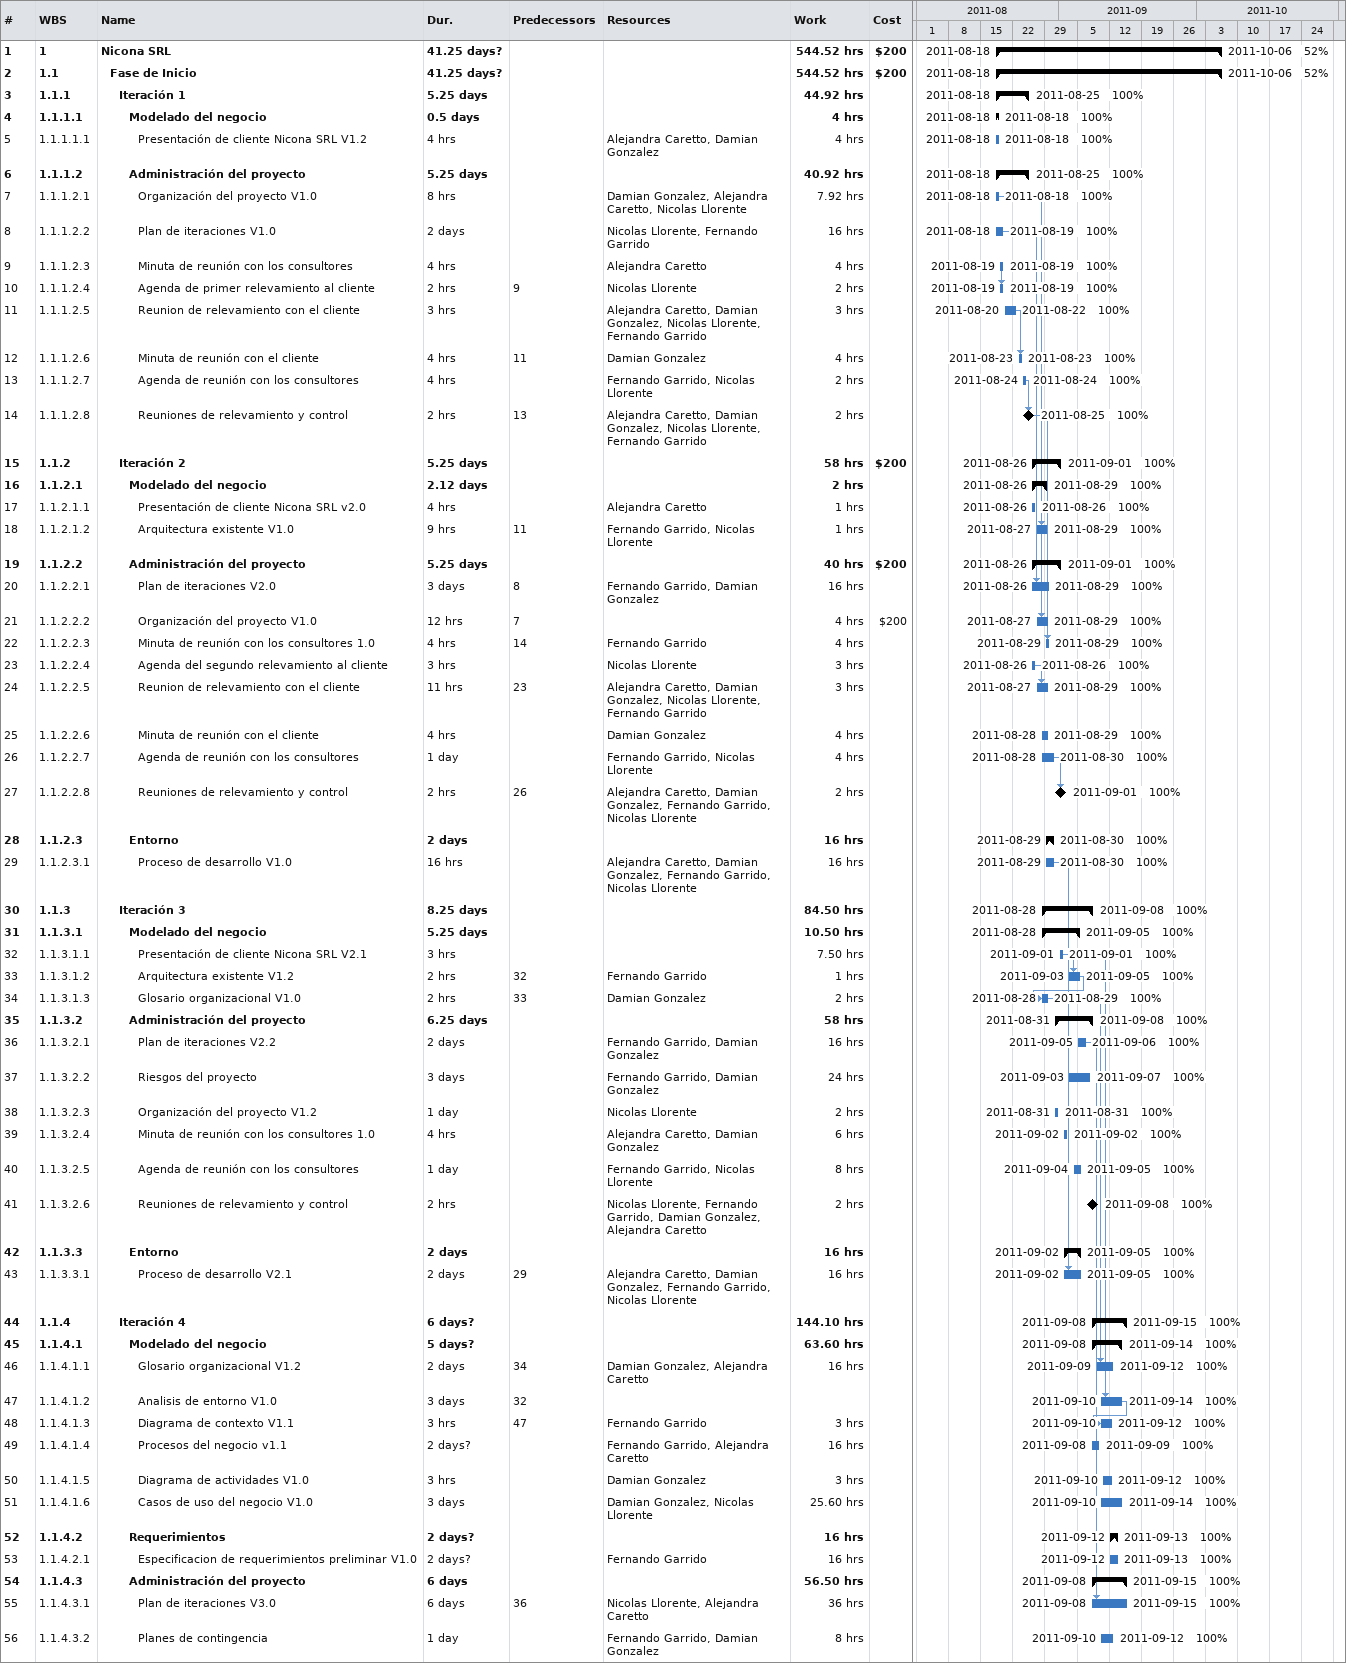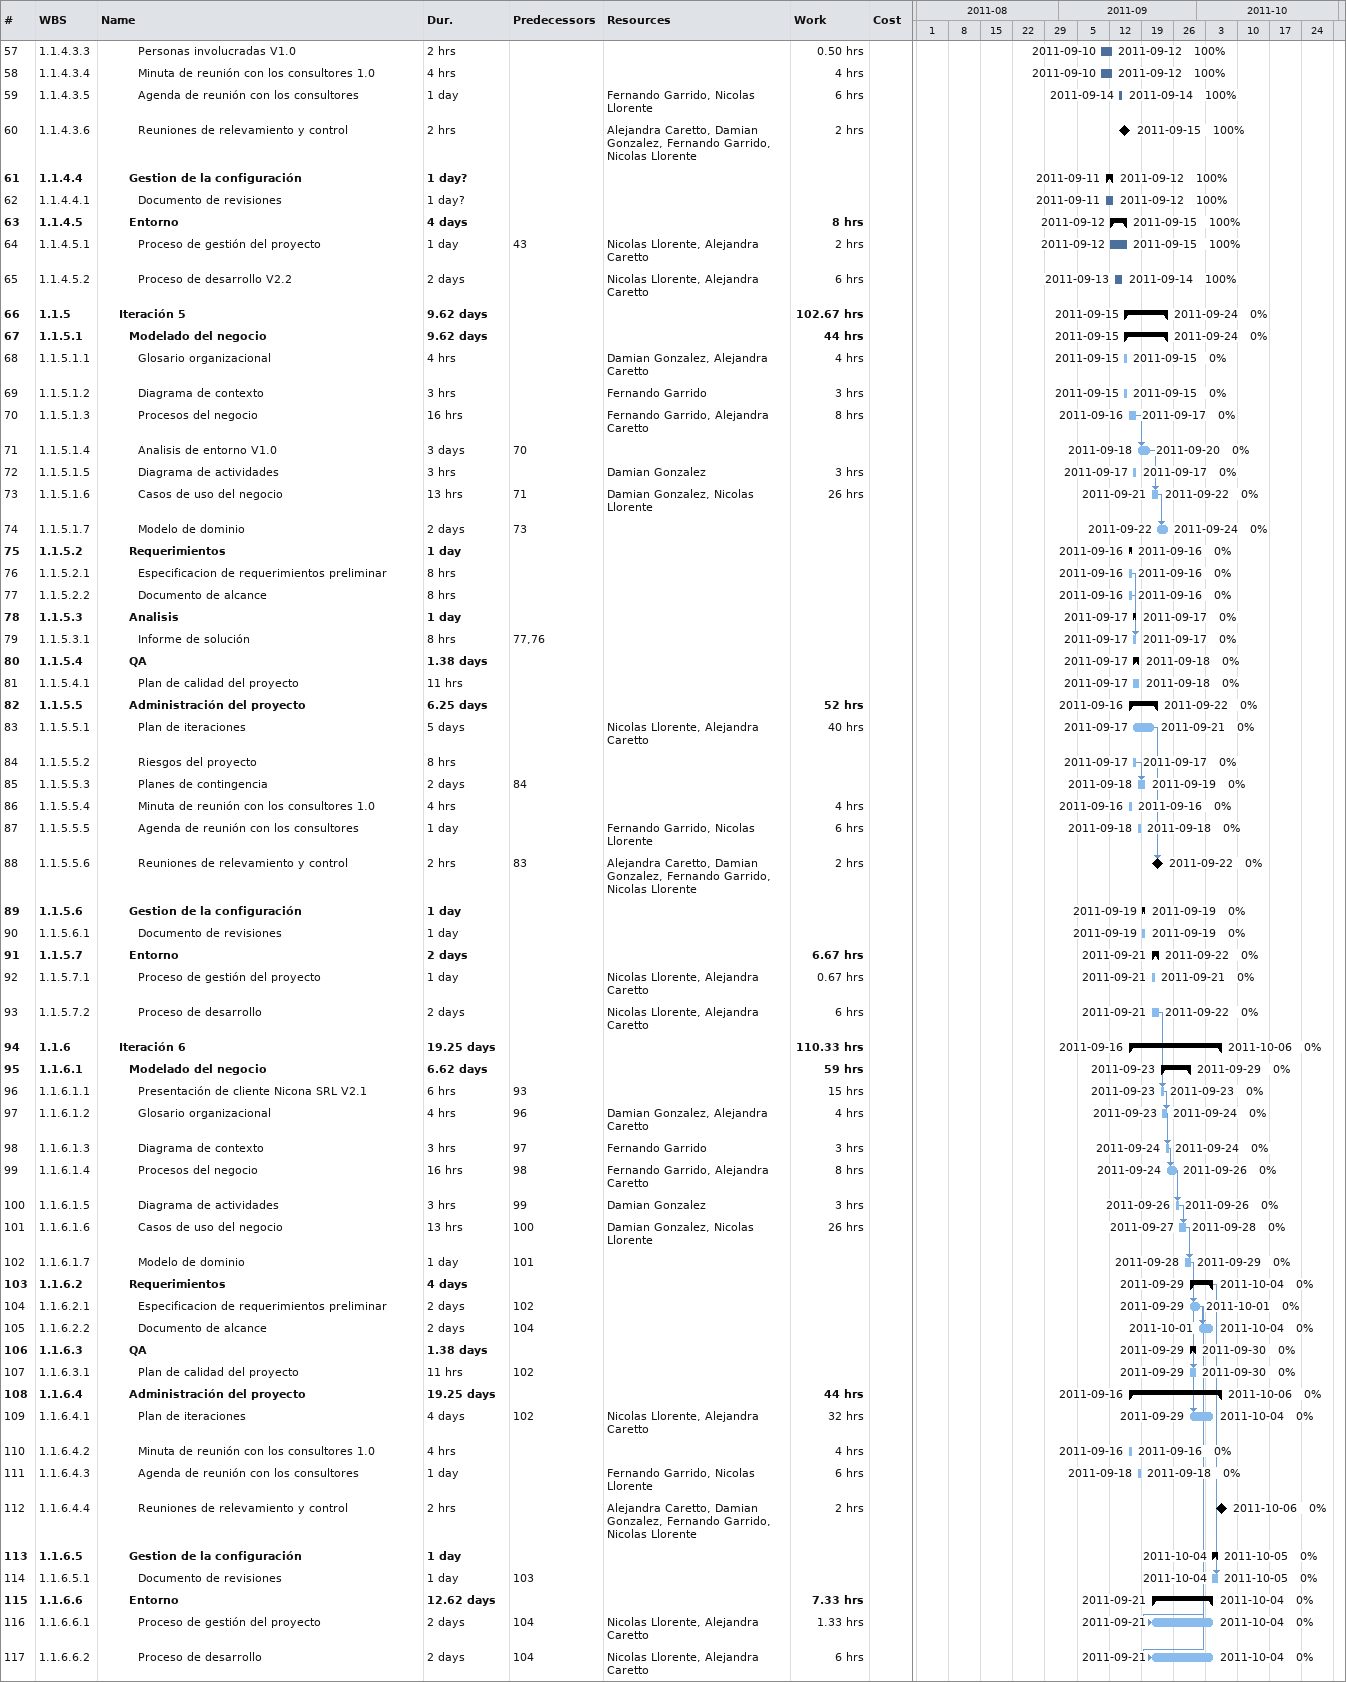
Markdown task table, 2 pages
| ID | WBS | Task | Duration | Start | Finish | Predecessors | Resources | % complete | Work (h) | Cost ($) |
|---|---|---|---|---|---|---|---|---|---|---|
| 1 | 1 | **Nicona SRL** | 41.25d? | 2011-08-18 | 2011-10-06 |  |  | 52 | 544.52 | 200 |
| 2 | 1.1 | **Fase de Inicio** | 41.25d? | 2011-08-18 | 2011-10-06 |  |  | 52 | 544.52 | 200 |
| 3 | 1.1.1 | **Iteración 1** | 5.25d | 2011-08-18 | 2011-08-25 |  |  | 100 | 44.92 |  |
| 4 | 1.1.1.1 | **Modelado del negocio** | 0.5d | 2011-08-18 | 2011-08-18 |  |  | 100 | 4 |  |
| 5 | 1.1.1.1.1 | Presentación de cliente Nicona SRL V1.2 | 4h | 2011-08-18 | 2011-08-18 |  | Alejandra Caretto, Damian Gonzalez | 100 | 4 |  |
| 6 | 1.1.1.2 | **Administración del proyecto** | 5.25d | 2011-08-18 | 2011-08-25 |  |  | 100 | 40.92 |  |
| 7 | 1.1.1.2.1 | Organización del proyecto V1.0 | 8h | 2011-08-18 | 2011-08-18 |  | Damian Gonzalez, Alejandra Caretto, Nicolas Llorente | 100 | 7.92 |  |
| 8 | 1.1.1.2.2 | Plan de iteraciones V1.0 | 2d | 2011-08-18 | 2011-08-19 |  | Nicolas Llorente, Fernando Garrido | 100 | 16 |  |
| 9 | 1.1.1.2.3 | Minuta de reunión con los consultores | 4h | 2011-08-19 | 2011-08-19 |  | Alejandra Caretto | 100 | 4 |  |
| 10 | 1.1.1.2.4 | Agenda de primer relevamiento al cliente | 2h | 2011-08-19 | 2011-08-19 | 9 | Nicolas Llorente | 100 | 2 |  |
| 11 | 1.1.1.2.5 | Reunion de relevamiento con el cliente | 3h | 2011-08-20 | 2011-08-22 |  | Alejandra Caretto, Damian Gonzalez, Nicolas Llorente, Fernando Garrido | 100 | 3 |  |
| 12 | 1.1.1.2.6 | Minuta de reunión con el cliente | 4h | 2011-08-23 | 2011-08-23 | 11 | Damian Gonzalez | 100 | 4 |  |
| 13 | 1.1.1.2.7 | Agenda de reunión con los consultores | 4h | 2011-08-24 | 2011-08-24 |  | Fernando Garrido, Nicolas Llorente | 100 | 2 |  |
| 14 | 1.1.1.2.8 | Reuniones de relevamiento y control | 2h | 2011-08-25 | 2011-08-25 | 13 | Alejandra Caretto, Damian Gonzalez, Nicolas Llorente, Fernando Garrido | 100 | 2 |  |
| 15 | 1.1.2 | **Iteración 2** | 5.25d | 2011-08-26 | 2011-09-01 |  |  | 100 | 58 | 200 |
| 16 | 1.1.2.1 | **Modelado del negocio** | 2.12d | 2011-08-26 | 2011-08-29 |  |  | 100 | 2 |  |
| 17 | 1.1.2.1.1 | Presentación de cliente Nicona SRL v2.0 | 4h | 2011-08-26 | 2011-08-26 |  | Alejandra Caretto | 100 | 1 |  |
| 18 | 1.1.2.1.2 | Arquitectura existente V1.0 | 9h | 2011-08-27 | 2011-08-29 | 11 | Fernando Garrido, Nicolas Llorente | 100 | 1 |  |
| 19 | 1.1.2.2 | **Administración del proyecto** | 5.25d | 2011-08-26 | 2011-09-01 |  |  | 100 | 40 | 200 |
| 20 | 1.1.2.2.1 | Plan de iteraciones V2.0 | 3d | 2011-08-26 | 2011-08-29 | 8 | Fernando Garrido, Damian Gonzalez | 100 | 16 |  |
| 21 | 1.1.2.2.2 | Organización del proyecto V1.0 | 12h | 2011-08-27 | 2011-08-29 | 7 |  | 100 | 4 | 200 |
| 22 | 1.1.2.2.3 | Minuta de reunión con los consultores 1.0 | 4h | 2011-08-29 | 2011-08-29 | 14 | Fernando Garrido | 100 | 4 |  |
| 23 | 1.1.2.2.4 | Agenda del segundo relevamiento al cliente | 3h | 2011-08-26 | 2011-08-26 |  | Nicolas Llorente | 100 | 3 |  |
| 24 | 1.1.2.2.5 | Reunion de relevamiento con el cliente | 11h | 2011-08-27 | 2011-08-29 | 23 | Alejandra Caretto, Damian Gonzalez, Nicolas Llorente, Fernando Garrido | 100 | 3 |  |
| 25 | 1.1.2.2.6 | Minuta de reunión con el cliente | 4h | 2011-08-28 | 2011-08-29 |  | Damian Gonzalez | 100 | 4 |  |
| 26 | 1.1.2.2.7 | Agenda de reunión con los consultores | 1d | 2011-08-28 | 2011-08-30 |  | Fernando Garrido, Nicolas Llorente | 100 | 4 |  |
| 27 | 1.1.2.2.8 | Reuniones de relevamiento y control | 2h | 2011-09-01 | 2011-09-01 | 26 | Alejandra Caretto, Damian Gonzalez, Fernando Garrido, Nicolas Llorente | 100 | 2 |  |
| 28 | 1.1.2.3 | **Entorno** | 2d | 2011-08-29 | 2011-08-30 |  |  | 100 | 16 |  |
| 29 | 1.1.2.3.1 | Proceso de desarrollo V1.0 | 16h | 2011-08-29 | 2011-08-30 |  | Alejandra Caretto, Damian Gonzalez, Fernando Garrido, Nicolas Llorente | 100 | 16 |  |
| 30 | 1.1.3 | **Iteración 3** | 8.25d | 2011-08-28 | 2011-09-08 |  |  | 100 | 84.50 |  |
| 31 | 1.1.3.1 | **Modelado del negocio** | 5.25d | 2011-08-28 | 2011-09-05 |  |  | 100 | 10.50 |  |
| 32 | 1.1.3.1.1 | Presentación de cliente Nicona SRL V2.1 | 3h | 2011-09-01 | 2011-09-01 |  |  | 100 | 7.50 |  |
| 33 | 1.1.3.1.2 | Arquitectura existente V1.2 | 2h | 2011-09-03 | 2011-09-05 | 32 | Fernando Garrido | 100 | 1 |  |
| 34 | 1.1.3.1.3 | Glosario organizacional V1.0 | 2h | 2011-08-28 | 2011-08-29 | 33 | Damian Gonzalez | 100 | 2 |  |
| 35 | 1.1.3.2 | **Administración del proyecto** | 6.25d | 2011-08-31 | 2011-09-08 |  |  | 100 | 58 |  |
| 36 | 1.1.3.2.1 | Plan de iteraciones V2.2 | 2d | 2011-09-05 | 2011-09-06 |  | Fernando Garrido, Damian Gonzalez | 100 | 16 |  |
| 37 | 1.1.3.2.2 | Riesgos del proyecto | 3d | 2011-09-03 | 2011-09-07 |  | Fernando Garrido, Damian Gonzalez | 100 | 24 |  |
| 38 | 1.1.3.2.3 | Organización del proyecto V1.2 | 1d | 2011-08-31 | 2011-08-31 |  | Nicolas Llorente | 100 | 2 |  |
| 39 | 1.1.3.2.4 | Minuta de reunión con los consultores 1.0 | 4h | 2011-09-02 | 2011-09-02 |  | Alejandra Caretto, Damian Gonzalez | 100 | 6 |  |
| 40 | 1.1.3.2.5 | Agenda de reunión con los consultores | 1d | 2011-09-04 | 2011-09-05 |  | Fernando Garrido, Nicolas Llorente | 100 | 8 |  |
| 41 | 1.1.3.2.6 | Reuniones de relevamiento y control | 2h | 2011-09-08 | 2011-09-08 |  | Nicolas Llorente, Fernando Garrido, Damian Gonzalez, Alejandra Caretto | 100 | 2 |  |
| 42 | 1.1.3.3 | **Entorno** | 2d | 2011-09-02 | 2011-09-05 |  |  | 100 | 16 |  |
| 43 | 1.1.3.3.1 | Proceso de desarrollo V2.1 | 2d | 2011-09-02 | 2011-09-05 | 29 | Alejandra Caretto, Damian Gonzalez, Fernando Garrido, Nicolas Llorente | 100 | 16 |  |
| 44 | 1.1.4 | **Iteración 4** | 6d? | 2011-09-08 | 2011-09-15 |  |  | 100 | 144.10 |  |
| 45 | 1.1.4.1 | **Modelado del negocio** | 5d? | 2011-09-08 | 2011-09-14 |  |  | 100 | 63.60 |  |
| 46 | 1.1.4.1.1 | Glosario organizacional V1.2 | 2d | 2011-09-09 | 2011-09-12 | 34 | Damian Gonzalez, Alejandra Caretto | 100 | 16 |  |
| 47 | 1.1.4.1.2 | Analisis de entorno V1.0 | 3d | 2011-09-10 | 2011-09-14 | 32 |  | 100 |  |  |
| 48 | 1.1.4.1.3 | Diagrama de contexto V1.1 | 3h | 2011-09-10 | 2011-09-12 | 47 | Fernando Garrido | 100 | 3 |  |
| 49 | 1.1.4.1.4 | Procesos del negocio v1.1 | 2d? | 2011-09-08 | 2011-09-09 |  | Fernando Garrido, Alejandra Caretto | 100 | 16 |  |
| 50 | 1.1.4.1.5 | Diagrama de actividades V1.0 | 3h | 2011-09-10 | 2011-09-12 |  | Damian Gonzalez | 100 | 3 |  |
| 51 | 1.1.4.1.6 | Casos de uso del negocio V1.0 | 3d | 2011-09-10 | 2011-09-14 |  | Damian Gonzalez, Nicolas Llorente | 100 | 25.60 |  |
| 52 | 1.1.4.2 | **Requerimientos** | 2d? | 2011-09-12 | 2011-09-13 |  |  | 100 | 16 |  |
| 53 | 1.1.4.2.1 | Especificacion de requerimientos preliminar V1.0 | 2d? | 2011-09-12 | 2011-09-13 |  | Fernando Garrido | 100 | 16 |  |
| 54 | 1.1.4.3 | **Administración del proyecto** | 6d | 2011-09-08 | 2011-09-15 |  |  | 100 | 56.50 |  |
| 55 | 1.1.4.3.1 | Plan de iteraciones V3.0 | 6d | 2011-09-08 | 2011-09-15 | 36 | Nicolas Llorente, Alejandra Caretto | 100 | 36 |  |
| 56 | 1.1.4.3.2 | Planes de contingencia | 1d | 2011-09-10 | 2011-09-12 |  | Fernando Garrido, Damian Gonzalez | 100 | 8 |  |
| 57 | 1.1.4.3.3 | Personas involucradas V1.0 | 2h | 2011-09-10 | 2011-09-12 |  |  | 100 | 0.50 |  |
| 58 | 1.1.4.3.4 | Minuta de reunión con los consultores 1.0 | 4h | 2011-09-10 | 2011-09-12 |  |  | 100 | 4 |  |
| 59 | 1.1.4.3.5 | Agenda de reunión con los consultores | 1d | 2011-09-14 | 2011-09-14 |  | Fernando Garrido, Nicolas Llorente | 100 | 6 |  |
| 60 | 1.1.4.3.6 | Reuniones de relevamiento y control | 2h | 2011-09-15 | 2011-09-15 |  | Alejandra Caretto, Damian Gonzalez, Fernando Garrido, Nicolas Llorente | 100 | 2 |  |
| 61 | 1.1.4.4 | **Gestion de la configuración** | 1d? | 2011-09-11 | 2011-09-12 |  |  | 100 |  |  |
| 62 | 1.1.4.4.1 | Documento de revisiones | 1d? | 2011-09-11 | 2011-09-12 |  |  | 100 |  |  |
| 63 | 1.1.4.5 | **Entorno** | 4d | 2011-09-12 | 2011-09-15 |  |  | 100 | 8 |  |
| 64 | 1.1.4.5.1 | Proceso de gestión del proyecto | 1d | 2011-09-12 | 2011-09-15 | 43 | Nicolas Llorente, Alejandra Caretto | 100 | 2 |  |
| 65 | 1.1.4.5.2 | Proceso de desarrollo V2.2 | 2d | 2011-09-13 | 2011-09-14 |  | Nicolas Llorente, Alejandra Caretto | 100 | 6 |  |
| 66 | 1.1.5 | **Iteración 5** | 9.62d | 2011-09-15 | 2011-09-24 |  |  | 0 | 102.67 |  |
| 67 | 1.1.5.1 | **Modelado del negocio** | 9.62d | 2011-09-15 | 2011-09-24 |  |  | 0 | 44 |  |
| 68 | 1.1.5.1.1 | Glosario organizacional | 4h | 2011-09-15 | 2011-09-15 |  | Damian Gonzalez, Alejandra Caretto | 0 | 4 |  |
| 69 | 1.1.5.1.2 | Diagrama de contexto | 3h | 2011-09-15 | 2011-09-15 |  | Fernando Garrido | 0 | 3 |  |
| 70 | 1.1.5.1.3 | Procesos del negocio | 16h | 2011-09-16 | 2011-09-17 |  | Fernando Garrido, Alejandra Caretto | 0 | 8 |  |
| 71 | 1.1.5.1.4 | Analisis de entorno V1.0 | 3d | 2011-09-18 | 2011-09-20 | 70 |  | 0 |  |  |
| 72 | 1.1.5.1.5 | Diagrama de actividades | 3h | 2011-09-17 | 2011-09-17 |  | Damian Gonzalez | 0 | 3 |  |
| 73 | 1.1.5.1.6 | Casos de uso del negocio | 13h | 2011-09-21 | 2011-09-22 | 71 | Damian Gonzalez, Nicolas Llorente | 0 | 26 |  |
| 74 | 1.1.5.1.7 | Modelo de dominio | 2d | 2011-09-22 | 2011-09-24 | 73 |  | 0 |  |  |
| 75 | 1.1.5.2 | **Requerimientos** | 1d | 2011-09-16 | 2011-09-16 |  |  | 0 |  |  |
| 76 | 1.1.5.2.1 | Especificacion de requerimientos preliminar | 8h | 2011-09-16 | 2011-09-16 |  |  | 0 |  |  |
| 77 | 1.1.5.2.2 | Documento de alcance | 8h | 2011-09-16 | 2011-09-16 |  |  | 0 |  |  |
| 78 | 1.1.5.3 | **Analisis** | 1d | 2011-09-17 | 2011-09-17 |  |  | 0 |  |  |
| 79 | 1.1.5.3.1 | Informe de solución | 8h | 2011-09-17 | 2011-09-17 | 77, 76 |  | 0 |  |  |
| 80 | 1.1.5.4 | **QA** | 1.38d | 2011-09-17 | 2011-09-18 |  |  | 0 |  |  |
| 81 | 1.1.5.4.1 | Plan de calidad del proyecto | 11h | 2011-09-17 | 2011-09-18 |  |  | 0 |  |  |
| 82 | 1.1.5.5 | **Administración del proyecto** | 6.25d | 2011-09-16 | 2011-09-22 |  |  | 0 | 52 |  |
| 83 | 1.1.5.5.1 | Plan de iteraciones | 5d | 2011-09-17 | 2011-09-21 |  | Nicolas Llorente, Alejandra Caretto | 0 | 40 |  |
| 84 | 1.1.5.5.2 | Riesgos del proyecto | 8h | 2011-09-17 | 2011-09-17 |  |  | 0 |  |  |
| 85 | 1.1.5.5.3 | Planes de contingencia | 2d | 2011-09-18 | 2011-09-19 | 84 |  | 0 |  |  |
| 86 | 1.1.5.5.4 | Minuta de reunión con los consultores 1.0 | 4h | 2011-09-16 | 2011-09-16 |  |  | 0 | 4 |  |
| 87 | 1.1.5.5.5 | Agenda de reunión con los consultores | 1d | 2011-09-18 | 2011-09-18 |  | Fernando Garrido, Nicolas Llorente | 0 | 6 |  |
| 88 | 1.1.5.5.6 | Reuniones de relevamiento y control | 2h | 2011-09-22 | 2011-09-22 | 83 | Alejandra Caretto, Damian Gonzalez, Fernando Garrido, Nicolas Llorente | 0 | 2 |  |
| 89 | 1.1.5.6 | **Gestion de la configuración** | 1d | 2011-09-19 | 2011-09-19 |  |  | 0 |  |  |
| 90 | 1.1.5.6.1 | Documento de revisiones | 1d | 2011-09-19 | 2011-09-19 |  |  | 0 |  |  |
| 91 | 1.1.5.7 | **Entorno** | 2d | 2011-09-21 | 2011-09-22 |  |  | 0 | 6.67 |  |
| 92 | 1.1.5.7.1 | Proceso de gestión del proyecto | 1d | 2011-09-21 | 2011-09-21 |  | Nicolas Llorente, Alejandra Caretto | 0 | 0.67 |  |
| 93 | 1.1.5.7.2 | Proceso de desarrollo | 2d | 2011-09-21 | 2011-09-22 |  | Nicolas Llorente, Alejandra Caretto | 0 | 6 |  |
| 94 | 1.1.6 | **Iteración 6** | 19.25d | 2011-09-16 | 2011-10-06 |  |  | 0 | 110.33 |  |
| 95 | 1.1.6.1 | **Modelado del negocio** | 6.62d | 2011-09-23 | 2011-09-29 |  |  | 0 | 59 |  |
| 96 | 1.1.6.1.1 | Presentación de cliente Nicona SRL V2.1 | 6h | 2011-09-23 | 2011-09-23 | 93 |  | 0 | 15 |  |
| 97 | 1.1.6.1.2 | Glosario organizacional | 4h | 2011-09-23 | 2011-09-24 | 96 | Damian Gonzalez, Alejandra Caretto | 0 | 4 |  |
| 98 | 1.1.6.1.3 | Diagrama de contexto | 3h | 2011-09-24 | 2011-09-24 | 97 | Fernando Garrido | 0 | 3 |  |
| 99 | 1.1.6.1.4 | Procesos del negocio | 16h | 2011-09-24 | 2011-09-26 | 98 | Fernando Garrido, Alejandra Caretto | 0 | 8 |  |
| 100 | 1.1.6.1.5 | Diagrama de actividades | 3h | 2011-09-26 | 2011-09-26 | 99 | Damian Gonzalez | 0 | 3 |  |
| 101 | 1.1.6.1.6 | Casos de uso del negocio | 13h | 2011-09-27 | 2011-09-28 | 100 | Damian Gonzalez, Nicolas Llorente | 0 | 26 |  |
| 102 | 1.1.6.1.7 | Modelo de dominio | 1d | 2011-09-28 | 2011-09-29 | 101 |  | 0 |  |  |
| 103 | 1.1.6.2 | **Requerimientos** | 4d | 2011-09-29 | 2011-10-04 |  |  | 0 |  |  |
| 104 | 1.1.6.2.1 | Especificacion de requerimientos preliminar | 2d | 2011-09-29 | 2011-10-01 | 102 |  | 0 |  |  |
| 105 | 1.1.6.2.2 | Documento de alcance | 2d | 2011-10-01 | 2011-10-04 | 104 |  | 0 |  |  |
| 106 | 1.1.6.3 | **QA** | 1.38d | 2011-09-29 | 2011-09-30 |  |  | 0 |  |  |
| 107 | 1.1.6.3.1 | Plan de calidad del proyecto | 11h | 2011-09-29 | 2011-09-30 | 102 |  | 0 |  |  |
| 108 | 1.1.6.4 | **Administración del proyecto** | 19.25d | 2011-09-16 | 2011-10-06 |  |  | 0 | 44 |  |
| 109 | 1.1.6.4.1 | Plan de iteraciones | 4d | 2011-09-29 | 2011-10-04 | 102 | Nicolas Llorente, Alejandra Caretto | 0 | 32 |  |
| 110 | 1.1.6.4.2 | Minuta de reunión con los consultores 1.0 | 4h | 2011-09-16 | 2011-09-16 |  |  | 0 | 4 |  |
| 111 | 1.1.6.4.3 | Agenda de reunión con los consultores | 1d | 2011-09-18 | 2011-09-18 |  | Fernando Garrido, Nicolas Llorente | 0 | 6 |  |
| 112 | 1.1.6.4.4 | Reuniones de relevamiento y control | 2h | 2011-10-06 | 2011-10-06 |  | Alejandra Caretto, Damian Gonzalez, Fernando Garrido, Nicolas Llorente | 0 | 2 |  |
| 113 | 1.1.6.5 | **Gestion de la configuración** | 1d | 2011-10-04 | 2011-10-05 |  |  | 0 |  |  |
| 114 | 1.1.6.5.1 | Documento de revisiones | 1d | 2011-10-04 | 2011-10-05 | 103 |  | 0 |  |  |
| 115 | 1.1.6.6 | **Entorno** | 12.62d | 2011-09-21 | 2011-10-04 |  |  | 0 | 7.33 |  |
| 116 | 1.1.6.6.1 | Proceso de gestión del proyecto | 2d | 2011-09-21 | 2011-10-04 | 104 | Nicolas Llorente, Alejandra Caretto | 0 | 1.33 |  |
| 117 | 1.1.6.6.2 | Proceso de desarrollo | 2d | 2011-09-21 | 2011-10-04 | 104 | Nicolas Llorente, Alejandra Caretto | 0 | 6 |  |
